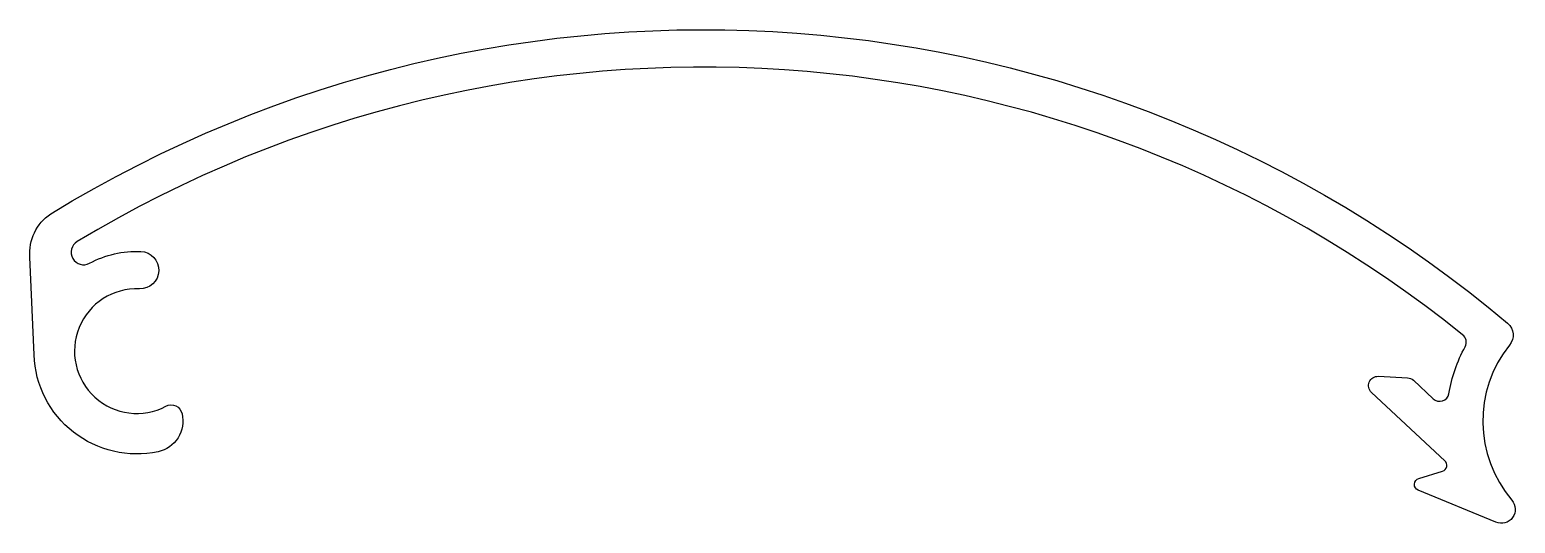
# Model space of a CAD drawing. Extents: x 132.5 to 180.1, y 215 to 230.8.
import ezdxf

# ---------------------------------------------------------------- set-up
doc = ezdxf.new("R2010")
doc.units = 0
doc.header["$LTSCALE"] = 15
doc.layers.add('02', color=7, linetype='CONTINUOUS')

msp = doc.modelspace()

# ---------------------------------------------------------------- linework, layer by layer
at = {"layer": '02', "color": 0, "linetype": 'CONTINUOUS', "flags": 128}
msp.add_lwpolyline([(179.925, 220.671, 0.360357), (180, 215.696, -0.792973), (179.484, 214.988), (176.999, 216.014, -0.706426), (177.015, 216.391), (177.776, 216.625, 0.57735), (177.853, 216.962), (175.501, 219.148, -0.700208), (175.721, 219.668), (176.652, 219.62, -0.176327), (176.841, 219.54), (177.48, 218.947, 0.589115), (177.979, 219.11, -0.079303), (178.501, 220.619, 0.374526), (178.419, 221.004, 0.315382), (134, 223.99, 0.975102), (134.396, 223.296, -0.13399), (136.038, 223.675, -1), (135.991, 222.476, 1.303238), (136.843, 218.707, -0.515017), (137.359, 218.465, -0.424319), (136.592, 217.248, -0.465208), (132.614, 220.357), (132.482, 223.489, -0.276417), (133.15, 224.878, -0.323377), (179.861, 221.371, -0.410179)], format="xyb", close=True, dxfattribs=at)

doc.saveas('drawing.dxf')
